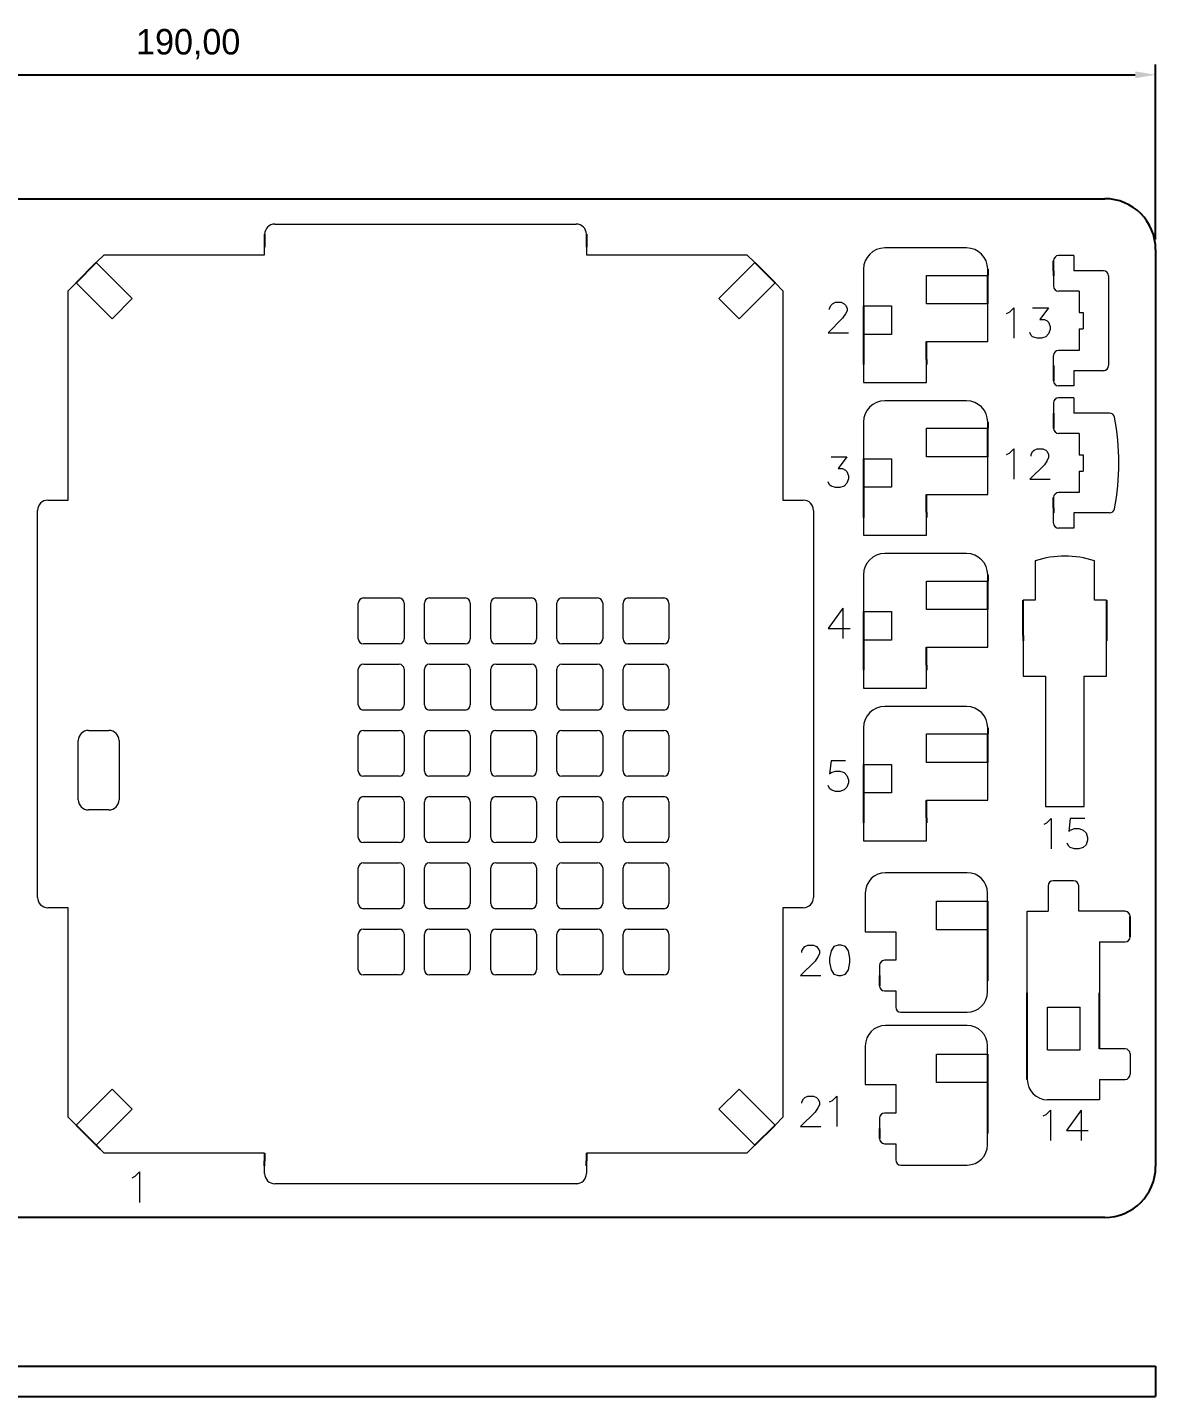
# Model space of a CAD drawing. Header units: millimetres. Extents: x 1212 to 1426, y 321 to 459.
# Drawn here: x 1315.4 to 1426.2, y 324.8 to 459.2 of the extents above; entities that cross this region are included whole.
import ezdxf

# ---------------------------------------------------------------- set-up
doc = ezdxf.new("R2010")
doc.units = ezdxf.units.MM
doc.header["$PDSIZE"] = -1
doc.layers.add('1', color=7, linetype='Continuous')
doc.layers.add('图层 1', color=7, linetype='Continuous')
doc.styles.get("Standard").update_dxf_attribs({"font": ''})
doc.styles.get('Standard').set_extended_font_data('CENTURY GOTHIC')
doc.dimstyles.new('ISO-25', dxfattribs={"dimtxt": 2.5, "dimasz": 2.5, "dimexe": 1.25, "dimexo": 0.625, "dimtad": 1, "dimtxsty": 'Standard', "dimcen": 2.5, "dimadec": 0, "dimazin": 0, "dimtfac": 1, "dimtmove": 0, "dimatfit": 3, "dimfxl": 1, "dimarcsym": 0})

# ---------------------------------------------------------------- blocks, each defined once
blk = doc.blocks.new('*D87')
at = {"layer": 'Defpoints', "color": 0, "linetype": 'ByBlock', "transparency": 16777216}
for p in [(1426.24, 454.58), (1236.24, 437.42), (1426.24, 437.42)]:
    blk.add_point(p, dxfattribs=at)
at = {"layer": '图层 1', "color": 0, "linetype": 'ByBlock', "lineweight": -2, "transparency": 16777216}
for p, q in [((1236.24, 438.42), (1236.24, 455.58)), ((1238.24, 454.58), (1424.24, 454.58)), ((1426.24, 438.42), (1426.24, 455.58))]:
    blk.add_line(p, q, dxfattribs=at)
at = {"layer": '图层 1', "color": 0, "linetype": 'ByBlock', "transparency": 16777216}
for points in [[(1238.24, 454.91), (1238.24, 454.24), (1236.24, 454.58)], [(1424.24, 454.91), (1424.24, 454.24), (1426.24, 454.58)]]:
    blk.add_solid(points, dxfattribs=at)
at = {"layer": '图层 1', "color": 0, "linetype": 'ByBlock', "transparency": 16777216, "insert": (1331.24, 457.59), "char_height": 2.5, "attachment_point": 5}
blk.add_mtext('190,00', dxfattribs=at)

msp = doc.modelspace()

# ---------------------------------------------------------------- linework, layer by layer
for p, q in [((1241.244, 442.415), (1421.244, 442.415)), ((1338.744, 438.92), (1338.744, 438.17)), ((1370.344, 438.92), (1370.344, 438.17)), ((1426.244, 437.415), (1426.244, 347.415)), ((1320.221, 434.162), (1322.201, 436.142)), ((1386.886, 436.142), (1388.866, 434.162)), ((1409.758, 435.484), (1409.758, 434.884)), ((1409.758, 432.084), (1409.758, 434.894)), ((1397.558, 431.884), (1397.558, 429.084)), ((1397.558, 429.084), (1397.558, 426.634)), ((1403.758, 426.634), (1403.758, 428.384)), ((1416.22, 420.873), (1416.22, 419.873)), ((1409.758, 420.484), (1409.758, 419.884)), ((1409.758, 417.084), (1409.758, 419.894)), ((1397.558, 416.884), (1397.558, 414.084)), ((1397.558, 414.084), (1397.558, 411.634)), ((1403.758, 411.634), (1403.758, 413.384)), ((1416.22, 412.073), (1416.22, 413.073)), ((1409.758, 405.484), (1409.758, 404.884)), ((1409.758, 402.084), (1409.758, 404.894)), ((1397.558, 401.884), (1397.558, 399.084)), ((1397.558, 399.084), (1397.558, 396.634)), ((1403.758, 396.634), (1403.758, 398.384)), ((1409.758, 390.484), (1409.758, 389.884)), ((1409.758, 387.084), (1409.758, 389.894)), ((1397.558, 386.884), (1397.558, 384.084)), ((1397.558, 384.084), (1397.558, 381.634)), ((1403.758, 381.634), (1403.758, 383.384)), ((1409.731, 373.456), (1409.731, 370.656)), ((1423.74, 369.965), (1423.74, 371.965)), ((1409.731, 370.656), (1409.731, 366.256)), ((1399.131, 365.556), (1399.131, 365.153)), ((1413.64, 355.965), (1413.64, 363.965)), ((1420.74, 358.965), (1420.74, 363.965)), ((1409.731, 358.456), (1409.731, 355.656)), ((1409.731, 355.656), (1409.731, 351.256)), ((1320.221, 351.478), (1322.59, 349.109)), ((1386.886, 349.498), (1388.866, 351.478)), ((1399.131, 350.556), (1399.131, 350.153)), ((1338.744, 348.72), (1338.744, 347.97)), ((1370.344, 348.72), (1370.344, 347.97)), ((1421.244, 342.415), (1241.244, 342.415))]:
    msp.add_line(p, q)
at = {"color": 7, "linetype": 'Continuous', "lineweight": 15}
for p, q in [((1339.743, 439.92), (1369.345, 439.92)), ((1322.201, 436.142), (1322.979, 436.92)), ((1322.979, 436.92), (1338.744, 436.92)), ((1338.744, 436.92), (1338.744, 437.67)), ((1370.344, 437.67), (1370.344, 436.92)), ((1370.344, 436.92), (1386.108, 436.92)), ((1386.108, 436.92), (1386.886, 436.142)), ((1407.658, 437.584), (1399.658, 437.584)), ((1418.219, 436.83), (1416.719, 436.83)), ((1418.219, 436.83), (1418.219, 435.33)), ((1325.737, 432.606), (1322.201, 436.142)), ((1386.886, 436.142), (1383.35, 432.606)), ((1397.558, 435.484), (1397.558, 431.884)), ((1319.444, 433.384), (1320.221, 434.162)), ((1320.221, 434.162), (1323.757, 430.627)), ((1385.33, 430.627), (1388.866, 434.162)), ((1388.866, 434.162), (1389.644, 433.384)), ((1403.758, 432.084), (1403.758, 434.884)), ((1403.758, 434.884), (1409.758, 434.884)), ((1416.219, 434.83), (1416.219, 433.83)), ((1421.119, 435.33), (1418.219, 435.33)), ((1421.619, 434.83), (1421.619, 426.03)), ((1319.444, 412.82), (1319.444, 433.384)), ((1389.644, 433.384), (1389.644, 412.82)), ((1418.719, 433.33), (1416.719, 433.33)), ((1418.719, 433.33), (1418.719, 431.23)), ((1323.757, 430.627), (1325.737, 432.606)), ((1383.35, 432.606), (1385.33, 430.627)), ((1397.558, 431.884), (1400.298, 431.884)), ((1400.298, 431.884), (1400.298, 429.084)), ((1409.758, 432.084), (1403.758, 432.084)), ((1409.758, 428.384), (1409.758, 432.084)), ((1418.719, 431.23), (1419.119, 431.23)), ((1419.119, 431.23), (1419.119, 429.63)), ((1400.298, 429.084), (1397.558, 429.084)), ((1418.719, 429.63), (1418.719, 427.53)), ((1418.719, 429.63), (1419.119, 429.63)), ((1403.758, 428.384), (1409.758, 428.384)), ((1418.719, 427.53), (1416.719, 427.53)), ((1397.558, 426.134), (1397.558, 424.384)), ((1403.758, 424.384), (1403.758, 426.134)), ((1416.219, 426.03), (1416.219, 427.03)), ((1421.119, 425.53), (1418.219, 425.53)), ((1418.219, 425.53), (1418.219, 424.03)), ((1397.558, 424.384), (1403.758, 424.384)), ((1418.219, 424.03), (1416.719, 424.03)), ((1407.658, 422.584), (1399.658, 422.584)), ((1416.22, 422.373), (1416.22, 421.373)), ((1418.22, 422.873), (1416.72, 422.873)), ((1418.22, 422.873), (1418.22, 421.373)), ((1421.711, 421.373), (1418.22, 421.373)), ((1397.558, 420.484), (1397.558, 416.884)), ((1403.758, 417.084), (1403.758, 419.884)), ((1403.758, 419.884), (1409.758, 419.884)), ((1418.72, 419.373), (1416.72, 419.373)), ((1418.72, 419.373), (1418.72, 417.273)), ((1397.558, 416.884), (1400.298, 416.884)), ((1400.298, 416.884), (1400.298, 414.084)), ((1409.758, 417.084), (1403.758, 417.084)), ((1409.758, 413.384), (1409.758, 417.084)), ((1418.72, 417.273), (1419.12, 417.273)), ((1419.12, 417.273), (1419.12, 415.673)), ((1418.72, 415.673), (1418.72, 413.573)), ((1418.72, 415.673), (1419.12, 415.673)), ((1400.298, 414.084), (1397.558, 414.084)), ((1317.444, 412.82), (1319.444, 412.82)), ((1389.644, 412.82), (1391.644, 412.82)), ((1403.758, 413.384), (1409.758, 413.384)), ((1418.72, 413.573), (1416.72, 413.573)), ((1316.444, 373.82), (1316.444, 411.82)), ((1392.644, 411.82), (1392.644, 373.82)), ((1416.22, 410.573), (1416.22, 411.573)), ((1421.711, 411.573), (1418.22, 411.573)), ((1418.22, 411.573), (1418.22, 410.073)), ((1397.558, 411.134), (1397.558, 409.384)), ((1403.758, 409.384), (1403.758, 411.134)), ((1418.22, 410.073), (1416.72, 410.073)), ((1397.558, 409.384), (1403.758, 409.384)), ((1407.658, 407.584), (1399.658, 407.584)), ((1414.43, 406.873), (1414.43, 403.006)), ((1420.23, 403.006), (1420.23, 406.873)), ((1397.558, 405.484), (1397.558, 401.884)), ((1403.758, 402.084), (1403.758, 404.884)), ((1403.758, 404.884), (1409.758, 404.884)), ((1348.444, 403.22), (1351.944, 403.22)), ((1354.944, 403.22), (1358.444, 403.22)), ((1361.444, 403.22), (1364.944, 403.22)), ((1367.944, 403.22), (1371.444, 403.22)), ((1374.444, 403.22), (1377.944, 403.22)), ((1347.944, 399.22), (1347.944, 402.72)), ((1352.444, 402.72), (1352.444, 399.22)), ((1354.444, 399.22), (1354.444, 402.72)), ((1358.944, 402.72), (1358.944, 399.22)), ((1360.944, 399.22), (1360.944, 402.72)), ((1365.444, 402.72), (1365.444, 399.22)), ((1367.444, 399.22), (1367.444, 402.72)), ((1371.944, 402.72), (1371.944, 399.22)), ((1373.944, 399.22), (1373.944, 402.72)), ((1378.444, 402.72), (1378.444, 399.22)), ((1397.558, 401.884), (1400.298, 401.884)), ((1400.298, 401.884), (1400.298, 399.084)), ((1409.758, 402.084), (1403.758, 402.084)), ((1409.758, 398.384), (1409.758, 402.084)), ((1414.43, 403.006), (1413.23, 403.006)), ((1421.43, 403.006), (1420.23, 403.006)), ((1351.944, 398.72), (1348.444, 398.72)), ((1358.444, 398.72), (1354.944, 398.72)), ((1364.944, 398.72), (1361.444, 398.72)), ((1371.444, 398.72), (1367.944, 398.72)), ((1377.944, 398.72), (1374.444, 398.72)), ((1400.298, 399.084), (1397.558, 399.084)), ((1403.758, 398.384), (1409.758, 398.384)), ((1413.23, 399.031), (1413.23, 395.556)), ((1421.43, 395.556), (1421.43, 399.031)), ((1348.444, 396.72), (1351.944, 396.72)), ((1354.944, 396.72), (1358.444, 396.72)), ((1361.444, 396.72), (1364.944, 396.72)), ((1367.944, 396.72), (1371.444, 396.72)), ((1374.444, 396.72), (1377.944, 396.72)), ((1347.944, 392.72), (1347.944, 396.22)), ((1352.444, 396.22), (1352.444, 392.72)), ((1354.444, 392.72), (1354.444, 396.22)), ((1358.944, 396.22), (1358.944, 392.72)), ((1360.944, 392.72), (1360.944, 396.22)), ((1365.444, 396.22), (1365.444, 392.72)), ((1367.444, 392.72), (1367.444, 396.22)), ((1371.944, 396.22), (1371.944, 392.72)), ((1373.944, 392.72), (1373.944, 396.22)), ((1378.444, 396.22), (1378.444, 392.72)), ((1397.558, 396.134), (1397.558, 394.384)), ((1403.758, 394.384), (1403.758, 396.134)), ((1413.23, 395.556), (1415.43, 395.556)), ((1415.43, 395.556), (1415.43, 382.766)), ((1419.23, 395.556), (1421.43, 395.556)), ((1419.23, 382.766), (1419.23, 395.556)), ((1397.558, 394.384), (1403.758, 394.384)), ((1407.658, 392.584), (1399.658, 392.584)), ((1351.944, 392.22), (1348.444, 392.22)), ((1358.444, 392.22), (1354.944, 392.22)), ((1364.944, 392.22), (1361.444, 392.22)), ((1371.444, 392.22), (1367.944, 392.22)), ((1377.944, 392.22), (1374.444, 392.22)), ((1321.444, 390.22), (1323.444, 390.22)), ((1348.444, 390.22), (1351.944, 390.22)), ((1354.944, 390.22), (1358.444, 390.22)), ((1361.444, 390.22), (1364.944, 390.22)), ((1367.944, 390.22), (1371.444, 390.22)), ((1374.444, 390.22), (1377.944, 390.22)), ((1397.558, 390.484), (1397.558, 386.884)), ((1403.758, 387.084), (1403.758, 389.884)), ((1403.758, 389.884), (1409.758, 389.884)), ((1320.444, 383.42), (1320.444, 389.22)), ((1324.444, 389.22), (1324.444, 383.42)), ((1347.944, 386.22), (1347.944, 389.72)), ((1352.444, 389.72), (1352.444, 386.22)), ((1354.444, 386.22), (1354.444, 389.72)), ((1358.944, 389.72), (1358.944, 386.22)), ((1360.944, 386.22), (1360.944, 389.72)), ((1365.444, 389.72), (1365.444, 386.22)), ((1367.444, 386.22), (1367.444, 389.72)), ((1371.944, 389.72), (1371.944, 386.22)), ((1373.944, 386.22), (1373.944, 389.72)), ((1378.444, 389.72), (1378.444, 386.22)), ((1409.758, 387.084), (1403.758, 387.084)), ((1409.758, 383.384), (1409.758, 387.084)), ((1397.558, 386.884), (1400.298, 386.884)), ((1400.298, 386.884), (1400.298, 384.084)), ((1351.944, 385.72), (1348.444, 385.72)), ((1358.444, 385.72), (1354.944, 385.72)), ((1364.944, 385.72), (1361.444, 385.72)), ((1371.444, 385.72), (1367.944, 385.72)), ((1377.944, 385.72), (1374.444, 385.72)), ((1347.944, 379.72), (1347.944, 383.22)), ((1348.444, 383.72), (1351.944, 383.72)), ((1352.444, 383.22), (1352.444, 379.72)), ((1354.444, 379.72), (1354.444, 383.22)), ((1354.944, 383.72), (1358.444, 383.72)), ((1358.944, 383.22), (1358.944, 379.72)), ((1360.944, 379.72), (1360.944, 383.22)), ((1361.444, 383.72), (1364.944, 383.72)), ((1365.444, 383.22), (1365.444, 379.72)), ((1367.444, 379.72), (1367.444, 383.22)), ((1367.944, 383.72), (1371.444, 383.72)), ((1371.944, 383.22), (1371.944, 379.72)), ((1373.944, 379.72), (1373.944, 383.22)), ((1374.444, 383.72), (1377.944, 383.72)), ((1378.444, 383.22), (1378.444, 379.72)), ((1400.298, 384.084), (1397.558, 384.084)), ((1403.758, 383.384), (1409.758, 383.384)), ((1323.444, 382.42), (1321.444, 382.42)), ((1415.43, 382.766), (1419.23, 382.766)), ((1397.558, 381.134), (1397.558, 379.384)), ((1403.758, 379.384), (1403.758, 381.134)), ((1351.944, 379.22), (1348.444, 379.22)), ((1358.444, 379.22), (1354.944, 379.22)), ((1364.944, 379.22), (1361.444, 379.22)), ((1371.444, 379.22), (1367.944, 379.22)), ((1377.944, 379.22), (1374.444, 379.22)), ((1397.558, 379.384), (1403.758, 379.384)), ((1347.944, 373.22), (1347.944, 376.72)), ((1348.444, 377.22), (1351.944, 377.22)), ((1352.444, 376.72), (1352.444, 373.22)), ((1354.444, 373.22), (1354.444, 376.72)), ((1354.944, 377.22), (1358.444, 377.22)), ((1358.944, 376.72), (1358.944, 373.22)), ((1360.944, 373.22), (1360.944, 376.72)), ((1361.444, 377.22), (1364.944, 377.22)), ((1365.444, 376.72), (1365.444, 373.22)), ((1367.444, 373.22), (1367.444, 376.72)), ((1367.944, 377.22), (1371.444, 377.22)), ((1371.944, 376.72), (1371.944, 373.22)), ((1373.944, 373.22), (1373.944, 376.72)), ((1374.444, 377.22), (1377.944, 377.22)), ((1378.444, 376.72), (1378.444, 373.22)), ((1407.731, 376.256), (1399.731, 376.256)), ((1418.19, 375.465), (1416.19, 375.465)), ((1397.731, 374.256), (1397.731, 370.456)), ((1409.731, 373.456), (1409.731, 374.256)), ((1415.69, 374.965), (1415.69, 372.465)), ((1418.69, 372.465), (1418.69, 374.965)), ((1319.444, 372.82), (1317.444, 372.82)), ((1319.444, 352.255), (1319.444, 372.82)), ((1351.944, 372.72), (1348.444, 372.72)), ((1358.444, 372.72), (1354.944, 372.72)), ((1364.944, 372.72), (1361.444, 372.72)), ((1371.444, 372.72), (1367.944, 372.72)), ((1377.944, 372.72), (1374.444, 372.72)), ((1389.644, 372.82), (1389.644, 352.255)), ((1391.644, 372.82), (1389.644, 372.82)), ((1404.731, 373.456), (1409.731, 373.456)), ((1404.731, 370.656), (1404.731, 373.456)), ((1413.64, 372.465), (1415.69, 372.465)), ((1423.24, 372.465), (1418.69, 372.465)), ((1347.944, 366.72), (1347.944, 370.22)), ((1348.444, 370.72), (1351.944, 370.72)), ((1352.444, 370.22), (1352.444, 366.72)), ((1354.444, 366.72), (1354.444, 370.22)), ((1354.944, 370.72), (1358.444, 370.72)), ((1358.944, 370.22), (1358.944, 366.72)), ((1360.944, 366.72), (1360.944, 370.22)), ((1361.444, 370.72), (1364.944, 370.72)), ((1365.444, 370.22), (1365.444, 366.72)), ((1367.444, 366.72), (1367.444, 370.22)), ((1367.944, 370.72), (1371.444, 370.72)), ((1371.944, 370.22), (1371.944, 366.72)), ((1373.944, 366.72), (1373.944, 370.22)), ((1374.444, 370.72), (1377.944, 370.72)), ((1378.444, 370.22), (1378.444, 366.72)), ((1397.731, 370.456), (1400.731, 370.456)), ((1400.731, 370.456), (1400.731, 367.656)), ((1409.731, 370.656), (1404.731, 370.656)), ((1420.74, 369.465), (1423.24, 369.465)), ((1420.74, 369.465), (1420.74, 364.465)), ((1399.131, 367.156), (1399.131, 366.156)), ((1400.731, 367.656), (1399.631, 367.656)), ((1351.944, 366.22), (1348.444, 366.22)), ((1358.444, 366.22), (1354.944, 366.22)), ((1364.944, 366.22), (1361.444, 366.22)), ((1371.444, 366.22), (1367.944, 366.22)), ((1377.944, 366.22), (1374.444, 366.22)), ((1409.731, 364.556), (1409.731, 365.656)), ((1399.631, 364.656), (1400.731, 364.656)), ((1400.731, 364.656), (1400.731, 363.056)), ((1415.64, 363.065), (1418.84, 363.065)), ((1415.64, 358.865), (1415.64, 363.065)), ((1418.84, 358.865), (1418.84, 363.065)), ((1401.231, 362.556), (1407.731, 362.556)), ((1407.731, 361.256), (1399.731, 361.256)), ((1397.731, 359.256), (1397.731, 355.456)), ((1409.731, 358.456), (1409.731, 359.256)), ((1415.64, 358.865), (1418.84, 358.865)), ((1423.24, 358.965), (1420.74, 358.965)), ((1404.731, 358.456), (1409.731, 358.456)), ((1404.731, 355.656), (1404.731, 358.456)), ((1423.74, 358.465), (1423.74, 356.465)), ((1323.757, 355.013), (1320.221, 351.478)), ((1325.737, 353.033), (1323.757, 355.013)), ((1385.33, 355.013), (1383.35, 353.033)), ((1388.866, 351.478), (1385.33, 355.013)), ((1397.731, 355.456), (1400.731, 355.456)), ((1400.731, 355.456), (1400.731, 352.656)), ((1409.731, 355.656), (1404.731, 355.656)), ((1420.74, 355.965), (1423.24, 355.965)), ((1420.74, 355.965), (1420.74, 353.965)), ((1420.74, 353.965), (1415.64, 353.965)), ((1320.221, 351.478), (1319.444, 352.255)), ((1322.201, 349.498), (1325.737, 353.033)), ((1383.35, 353.033), (1386.886, 349.498)), ((1389.644, 352.255), (1388.866, 351.478)), ((1399.131, 352.156), (1399.131, 351.156)), ((1400.731, 352.656), (1399.631, 352.656)), ((1322.979, 348.72), (1322.201, 349.498)), ((1386.886, 349.498), (1386.108, 348.72)), ((1399.631, 349.656), (1400.731, 349.656)), ((1400.731, 349.656), (1400.731, 348.056)), ((1409.731, 349.556), (1409.731, 350.656)), ((1338.744, 348.72), (1322.979, 348.72)), ((1386.108, 348.72), (1370.344, 348.72)), ((1338.744, 346.72), (1338.744, 347.47)), ((1370.344, 347.47), (1370.344, 346.72)), ((1401.231, 347.556), (1407.731, 347.556)), ((1369.544, 345.72), (1339.744, 345.72))]:
    msp.add_line(p, q, dxfattribs=at)
at = {"color": 0}
for p, q in [((1416.219, 435.33), (1416.219, 436.33)), ((1416.219, 425.53), (1416.219, 424.53)), ((1413.23, 399.531), (1413.23, 403.006)), ((1421.43, 403.006), (1421.43, 399.531))]:
    msp.add_line(p, q, dxfattribs=at)
at = {"linetype": 'Continuous', "lineweight": 15}
msp.add_line((1413.64, 364.465), (1413.64, 372.465), dxfattribs=at)
at = {"linetype": 'ByBlock'}
for p, q in [((1236.244, 327.828), (1426.244, 327.828)), ((1426.244, 327.828), (1426.244, 324.828)), ((1236.244, 324.828), (1426.244, 324.828))]:
    msp.add_line(p, q, dxfattribs=at)
at = {"color": 1, "lineweight": 0}
for points in [[(1394.223, 431.537), (1394.223, 431.677), (1394.364, 431.964), (1394.507, 432.107), (1394.793, 432.25), (1395.363, 432.25), (1395.649, 432.107), (1395.792, 431.964), (1395.936, 431.677), (1395.936, 431.394), (1395.792, 431.108), (1395.506, 430.678), (1394.08, 429.249), (1396.079, 429.249)], [(1411.602, 431.135), (1411.884, 431.286), (1412.317, 431.708), (1412.317, 428.71)], [(1414.167, 431.708), (1415.737, 431.708), (1414.882, 430.571), (1415.314, 430.571), (1415.596, 430.42), (1415.737, 430.28), (1415.878, 429.857), (1415.878, 429.565), (1415.737, 429.143), (1415.455, 428.851), (1415.023, 428.71), (1414.6, 428.71), (1414.167, 428.851), (1414.027, 428.992), (1413.886, 429.284)], [(1394.365, 417.062), (1395.934, 417.062), (1395.074, 415.918), (1395.504, 415.918), (1395.789, 415.773), (1395.934, 415.633), (1396.074, 415.203), (1396.074, 414.918), (1395.934, 414.489), (1395.649, 414.204), (1395.219, 414.059), (1394.79, 414.059), (1394.365, 414.204), (1394.22, 414.344), (1394.075, 414.633)], [(1411.602, 417.303), (1411.884, 417.444), (1412.317, 417.866), (1412.317, 414.868)], [(1414.027, 417.152), (1414.027, 417.303), (1414.167, 417.584), (1414.308, 417.725), (1414.6, 417.866), (1415.163, 417.866), (1415.455, 417.725), (1415.596, 417.584), (1415.737, 417.303), (1415.737, 417.011), (1415.596, 416.729), (1415.314, 416.297), (1413.886, 414.868), (1415.878, 414.868)], [(1395.518, 402.231), (1394.089, 400.232), (1396.232, 400.232)], [(1395.518, 402.231), (1395.518, 399.233)], [(1395.789, 387.233), (1394.365, 387.233), (1394.22, 385.949), (1394.365, 386.089), (1394.79, 386.233), (1395.219, 386.233), (1395.649, 386.089), (1395.934, 385.804), (1396.074, 385.374), (1396.074, 385.089), (1395.934, 384.66), (1395.649, 384.375), (1395.219, 384.235), (1394.79, 384.235), (1394.365, 384.375), (1394.22, 384.52), (1394.075, 384.805)], [(1415.284, 381.008), (1415.566, 381.148), (1415.998, 381.581), (1415.998, 378.583)], [(1419.278, 381.581), (1417.849, 381.581), (1417.708, 380.293), (1417.849, 380.434), (1418.282, 380.585), (1418.704, 380.585), (1419.137, 380.434), (1419.419, 380.153), (1419.569, 379.72), (1419.569, 379.438), (1419.419, 379.006), (1419.137, 378.724), (1418.704, 378.583), (1418.282, 378.583), (1417.849, 378.724), (1417.708, 378.865), (1417.568, 379.157)], [(1391.511, 368.432), (1391.511, 368.577), (1391.652, 368.862), (1391.796, 369.006), (1392.081, 369.146), (1392.651, 369.146), (1392.936, 369.006), (1393.08, 368.862), (1393.221, 368.577), (1393.221, 368.292), (1393.08, 368.007), (1392.796, 367.577), (1391.367, 366.149), (1393.365, 366.149)], [(1391.511, 353.619), (1391.511, 353.764), (1391.652, 354.049), (1391.796, 354.194), (1392.081, 354.334), (1392.651, 354.334), (1392.936, 354.194), (1393.08, 354.049), (1393.221, 353.764), (1393.221, 353.479), (1393.08, 353.19), (1392.796, 352.765), (1391.367, 351.336), (1393.365, 351.336)], [(1394.22, 353.764), (1394.509, 353.904), (1394.934, 354.334), (1394.934, 351.336)], [(1415.204, 352.388), (1415.485, 352.529), (1415.918, 352.951), (1415.918, 349.954)], [(1418.916, 352.951), (1417.487, 350.96), (1419.63, 350.96)], [(1418.916, 352.951), (1418.916, 349.954)], [(1325.736, 346.309), (1326.022, 346.451), (1326.45, 346.881), (1326.45, 343.879)]]:
    msp.add_lwpolyline(points, dxfattribs=at)
msp.add_lwpolyline([(1395.079, 369.146), (1394.649, 369.006), (1394.365, 368.577), (1394.22, 367.862), (1394.22, 367.433), (1394.365, 366.718), (1394.649, 366.289), (1395.079, 366.149), (1395.364, 366.149), (1395.793, 366.289), (1396.078, 366.718), (1396.218, 367.433), (1396.218, 367.862), (1396.078, 368.577), (1395.793, 369.006), (1395.364, 369.146), (1395.079, 369.146)], close=True, dxfattribs=at)
for centre, start, end in [((1421.244, 437.415), 0, 90), ((1421.244, 347.415), 270, 0)]:
    msp.add_arc(centre, 5, start, end)
at = {"color": 7, "linetype": 'Continuous', "lineweight": 15}
for centre, radius, start, end in [((1339.744, 438.92), 1, 90, 180), ((1369.344, 438.92), 1, 0, 90), ((1399.658, 435.484), 2.1, 90, 180), ((1407.658, 435.484), 2.1, 0, 90), ((1416.719, 436.33), 0.5, 90, 180), ((1421.119, 434.83), 0.5, 0, 90), ((1416.719, 433.83), 0.5, 180, 270), ((1416.719, 427.03), 0.5, 90, 180), ((1421.119, 426.03), 0.5, 270, 0), ((1416.719, 424.53), 0.5, 180, 270), ((1399.658, 420.484), 2.1, 90, 180), ((1407.658, 420.484), 2.1, 0, 90), ((1416.72, 422.373), 0.5, 90, 180), ((1421.711, 420.873), 0.5, 10.98095, 90), ((1399.035, 416.473), 23.599, 349.01905, 10.98095), ((1416.72, 419.873), 0.5, 180, 270), ((1317.444, 411.82), 1, 90, 180), ((1391.644, 411.82), 1, 0, 90), ((1416.72, 413.073), 0.5, 90, 180), ((1421.711, 412.073), 0.5, 270, 349.01905), ((1416.72, 410.573), 0.5, 180, 270), ((1399.658, 405.484), 2.1, 90, 180), ((1407.658, 405.484), 2.1, 0, 90), ((1417.33, 397.922), 9.409, 72.04797, 107.95203), ((1348.444, 402.72), 0.5, 90, 180), ((1351.944, 402.72), 0.5, 0, 90), ((1354.944, 402.72), 0.5, 90, 180), ((1358.444, 402.72), 0.5, 0, 90), ((1361.444, 402.72), 0.5, 90, 180), ((1364.944, 402.72), 0.5, 0, 90), ((1367.944, 402.72), 0.5, 90, 180), ((1371.444, 402.72), 0.5, 0, 90), ((1374.444, 402.72), 0.5, 90, 180), ((1377.944, 402.72), 0.5, 0, 90), ((1348.444, 399.22), 0.5, 180, 270), ((1351.944, 399.22), 0.5, 270, 0), ((1354.944, 399.22), 0.5, 180, 270), ((1358.444, 399.22), 0.5, 270, 0), ((1361.444, 399.22), 0.5, 180, 270), ((1364.944, 399.22), 0.5, 270, 0), ((1367.944, 399.22), 0.5, 180, 270), ((1371.444, 399.22), 0.5, 270, 0), ((1374.444, 399.22), 0.5, 180, 270), ((1377.944, 399.22), 0.5, 270, 0), ((1348.444, 396.22), 0.5, 90, 180), ((1351.944, 396.22), 0.5, 0, 90), ((1354.944, 396.22), 0.5, 90, 180), ((1358.444, 396.22), 0.5, 0, 90), ((1361.444, 396.22), 0.5, 90, 180), ((1364.944, 396.22), 0.5, 0, 90), ((1367.944, 396.22), 0.5, 90, 180), ((1371.444, 396.22), 0.5, 360, 90), ((1374.444, 396.22), 0.5, 90, 180), ((1377.944, 396.22), 0.5, 0, 90), ((1348.444, 392.72), 0.5, 180, 270), ((1351.944, 392.72), 0.5, 270, 0), ((1354.944, 392.72), 0.5, 180, 270), ((1358.444, 392.72), 0.5, 270, 0), ((1361.444, 392.72), 0.5, 180, 270), ((1364.944, 392.72), 0.5, 270, 0), ((1367.944, 392.72), 0.5, 180, 270), ((1371.444, 392.72), 0.5, 270, 0), ((1374.444, 392.72), 0.5, 180, 270), ((1377.944, 392.72), 0.5, 270, 0), ((1399.658, 390.484), 2.1, 90, 180), ((1407.658, 390.484), 2.1, 0, 90), ((1321.444, 389.22), 1, 90, 180), ((1323.444, 389.22), 1, 0, 90), ((1348.444, 389.72), 0.5, 90, 180), ((1351.944, 389.72), 0.5, 0, 90), ((1354.944, 389.72), 0.5, 90, 180), ((1358.444, 389.72), 0.5, 0, 90), ((1361.444, 389.72), 0.5, 90, 180), ((1364.944, 389.72), 0.5, 0, 90), ((1367.944, 389.72), 0.5, 90, 180), ((1371.444, 389.72), 0.5, 0, 90), ((1374.444, 389.72), 0.5, 90, 180), ((1377.944, 389.72), 0.5, 0, 90), ((1348.444, 386.22), 0.5, 180, 270), ((1351.944, 386.22), 0.5, 270, 0), ((1354.944, 386.22), 0.5, 180, 270), ((1358.444, 386.22), 0.5, 270, 0), ((1361.444, 386.22), 0.5, 180, 270), ((1364.944, 386.22), 0.5, 270, 360), ((1367.944, 386.22), 0.5, 180, 270), ((1371.444, 386.22), 0.5, 270, 0), ((1374.444, 386.22), 0.5, 180, 270), ((1377.944, 386.22), 0.5, 270, 0), ((1321.444, 383.42), 1, 180, 270), ((1323.444, 383.42), 1, 270, 0), ((1348.444, 383.22), 0.5, 90, 180), ((1351.944, 383.22), 0.5, 0, 90), ((1354.944, 383.22), 0.5, 90, 180), ((1358.444, 383.22), 0.5, 0, 90), ((1361.444, 383.22), 0.5, 90, 180), ((1364.944, 383.22), 0.5, 0, 90), ((1367.944, 383.22), 0.5, 90, 180), ((1371.444, 383.22), 0.5, 0, 90), ((1374.444, 383.22), 0.5, 90, 180), ((1377.944, 383.22), 0.5, 0, 90), ((1348.444, 379.72), 0.5, 180, 270), ((1351.944, 379.72), 0.5, 270, 0), ((1354.944, 379.72), 0.5, 180, 270), ((1358.444, 379.72), 0.5, 270, 0), ((1361.444, 379.72), 0.5, 180, 270), ((1364.944, 379.72), 0.5, 270, 0), ((1367.944, 379.72), 0.5, 180, 270), ((1371.444, 379.72), 0.5, 270, 0), ((1374.444, 379.72), 0.5, 180, 270), ((1377.944, 379.72), 0.5, 270, 0), ((1348.444, 376.72), 0.5, 90, 180), ((1351.944, 376.72), 0.5, 0, 90), ((1354.944, 376.72), 0.5, 90, 180), ((1358.444, 376.72), 0.5, 0, 90), ((1361.444, 376.72), 0.5, 90, 180), ((1364.944, 376.72), 0.5, 0, 90), ((1367.944, 376.72), 0.5, 90, 180), ((1371.444, 376.72), 0.5, 0, 90), ((1374.444, 376.72), 0.5, 90, 180), ((1377.944, 376.72), 0.5, 0, 90), ((1399.731, 374.256), 2, 90, 180), ((1407.731, 374.256), 2, 0, 90), ((1416.19, 374.965), 0.5, 90, 180), ((1418.19, 374.965), 0.5, 0, 90), ((1317.444, 373.82), 1, 180, 270), ((1391.644, 373.82), 1, 270, 0), ((1348.444, 373.22), 0.5, 180, 270), ((1351.944, 373.22), 0.5, 270, 0), ((1354.944, 373.22), 0.5, 180, 270), ((1358.444, 373.22), 0.5, 270, 0), ((1361.444, 373.22), 0.5, 180, 270), ((1364.944, 373.22), 0.5, 270, 0), ((1367.944, 373.22), 0.5, 180, 270), ((1371.444, 373.22), 0.5, 270, 0), ((1374.444, 373.22), 0.5, 180, 270), ((1377.944, 373.22), 0.5, 270, 0), ((1423.24, 371.965), 0.5, 0, 90), ((1348.444, 370.22), 0.5, 90, 180), ((1351.944, 370.22), 0.5, 0, 90), ((1354.944, 370.22), 0.5, 90, 180), ((1358.444, 370.22), 0.5, 0, 90), ((1361.444, 370.22), 0.5, 90, 180), ((1364.944, 370.22), 0.5, 0, 90), ((1367.944, 370.22), 0.5, 90, 180), ((1371.444, 370.22), 0.5, 0, 90), ((1374.444, 370.22), 0.5, 90, 180), ((1377.944, 370.22), 0.5, 0, 90), ((1423.24, 369.965), 0.5, 270, 0), ((1399.631, 367.156), 0.5, 90, 180), ((1348.444, 366.72), 0.5, 180, 270), ((1351.944, 366.72), 0.5, 270, 0), ((1354.944, 366.72), 0.5, 180, 270), ((1358.444, 366.72), 0.5, 270, 0), ((1361.444, 366.72), 0.5, 180, 270), ((1364.944, 366.72), 0.5, 270, 0), ((1367.944, 366.72), 0.5, 180, 270), ((1371.444, 366.72), 0.5, 270, 0), ((1374.444, 366.72), 0.5, 180, 270), ((1377.944, 366.72), 0.5, 270, 0), ((1399.631, 365.156), 0.5, 180, 270), ((1407.731, 364.556), 2, 270, 0), ((1401.231, 363.056), 0.5, 180, 270), ((1399.731, 359.256), 2, 90, 180), ((1407.731, 359.256), 2, 0, 90), ((1423.24, 358.465), 0.5, 0, 90), ((1423.24, 356.465), 0.5, 270, 0), ((1415.64, 355.965), 2, 180, 270), ((1399.631, 352.156), 0.5, 90, 180), ((1399.631, 350.156), 0.5, 180, 270), ((1407.731, 349.556), 2, 270, 0), ((1401.231, 348.056), 0.5, 180, 270), ((1339.744, 346.72), 1, 180, 270), ((1369.344, 346.72), 1, 270, 0)]:
    msp.add_arc(centre, radius, start, end, dxfattribs=at)
at = {"layer": '1', "color": 1}
for p, q in [((1338.744, 438.17), (1338.744, 437.67)), ((1370.344, 438.17), (1370.344, 437.67)), ((1416.219, 435.33), (1416.219, 434.83)), ((1397.558, 426.634), (1397.558, 426.134)), ((1403.758, 426.634), (1403.758, 426.134)), ((1416.219, 426.03), (1416.219, 425.53)), ((1416.22, 421.373), (1416.22, 420.873)), ((1397.558, 411.634), (1397.558, 411.134)), ((1403.758, 411.634), (1403.758, 411.134)), ((1416.22, 412.073), (1416.22, 411.573)), ((1413.23, 399.531), (1413.23, 399.031)), ((1421.43, 399.531), (1421.43, 399.031)), ((1397.558, 396.634), (1397.558, 396.134)), ((1403.758, 396.634), (1403.758, 396.134)), ((1397.558, 381.634), (1397.558, 381.134)), ((1403.758, 381.634), (1403.758, 381.134)), ((1399.131, 366.156), (1399.131, 365.556)), ((1409.731, 366.256), (1409.731, 365.656)), ((1413.64, 363.965), (1413.64, 364.465)), ((1420.74, 363.965), (1420.74, 364.465)), ((1399.131, 351.156), (1399.131, 350.556)), ((1409.731, 351.256), (1409.731, 350.656)), ((1338.744, 347.47), (1338.744, 347.97)), ((1370.344, 347.47), (1370.344, 347.97))]:
    msp.add_line(p, q, dxfattribs=at)

# ---------------------------------------------------------------- dimensions: what is measured, and where the dimension line sits
at = {"layer": '图层 1', "color": 3, "linetype": 'ByBlock'}
dim = msp.add_linear_dim(base=(1426.244, 454.578), p1=(1236.244, 437.415), p2=(1426.244, 437.415), dimstyle='ISO-25', override={"dimasz": 2, "dimexe": 1, "dimexo": 1, "dimgap": 1.524, "dimtih": 1, "dimtoh": 1, "dimzin": 0, "dimadec": 2, "dimtzin": 0}, dxfattribs=at)
dim.commit()
dim.dimension.update_dxf_attribs({"geometry": '*D87', "text_midpoint": (1331.244, 457.59)})

doc.saveas('drawing.dxf')
